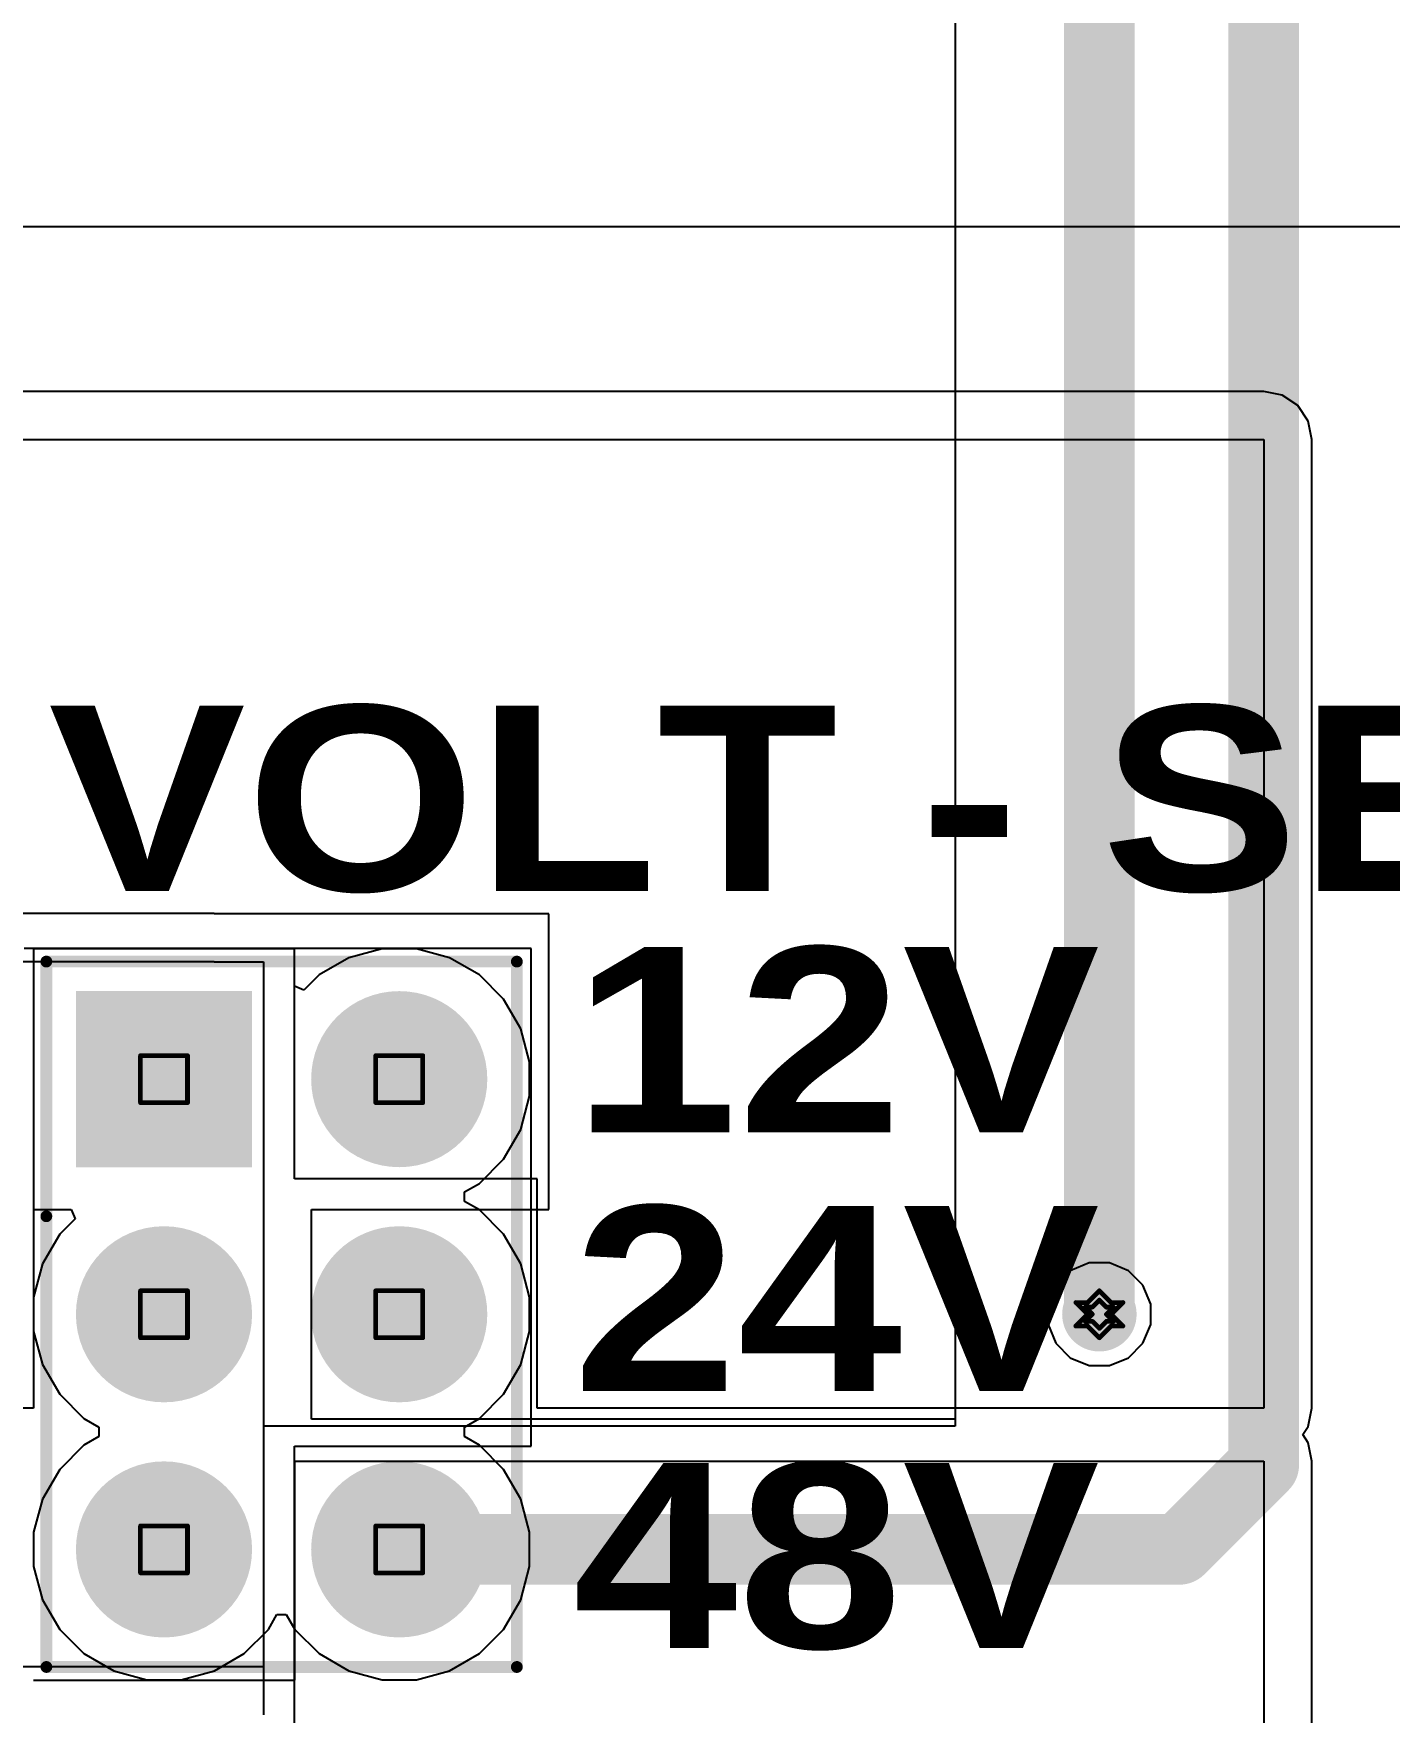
# Model space of a CAD drawing. Header units: inches. Extents: x -5 to 5328, y -4 to 5281.
# Drawn here: x 96.73 to 111.37, y 13.24 to 31.37 of the extents above; entities that cross this region are included whole.
import ezdxf

# ---------------------------------------------------------------- set-up
doc = ezdxf.new("R2010")
doc.units = ezdxf.units.IN
for name, color, linetype in [('Bottom Layer', 5, 'Continuous'), ('Bottom Solder', 6, 'Continuous'), ('Drill Drawing', 1, 'Continuous'), ('Layer 1', 16, 'Continuous'), ('Layer 2', 76, 'Continuous'), ('Multi-Layer', 9, 'Continuous'), ('Pad Holes', 156, 'Continuous'), ('Top Layer', 1, 'Continuous'), ('Top Overlay', 2, 'Continuous'), ('Top Solder', 216, 'Continuous'), ('Via Holes', 16, 'Continuous')]:
    doc.layers.add(name, color=color, linetype=linetype)
doc.styles.add('Arial Black_Bold', font='', dxfattribs={"height": 0.2})
doc.styles.get('Arial Black_Bold').set_extended_font_data('Arial Black', bold=True)

# ---------------------------------------------------------------- blocks, each defined once
blk = doc.blocks.new('X6521WV_2_03H_C60D30_1')
at = {"layer": 'Bottom Layer'}
h = blk.add_hatch(color=5, dxfattribs=at)
edge = h.paths.add_edge_path()
edge.add_arc((-2.54, 1.27), 0.9, 0, 360)
h = blk.add_hatch(color=5, dxfattribs=at)
edge = h.paths.add_edge_path()
edge.add_arc((0, 1.27), 0.9, 0, 360)
h = blk.add_hatch(color=5, dxfattribs=at)
edge = h.paths.add_edge_path()
edge.add_arc((2.54, 1.27), 0.9, 0, 360)
blk.add_hatch(color=5, dxfattribs=at).paths.add_polyline_path([(-3.44, -0.37), (-1.64, -0.37), (-1.64, -2.17), (-3.44, -2.17)])
h = blk.add_hatch(color=5, dxfattribs=at)
edge = h.paths.add_edge_path()
edge.add_arc((0, -1.27), 0.9, 0, 360)
h = blk.add_hatch(color=5, dxfattribs=at)
edge = h.paths.add_edge_path()
edge.add_arc((2.54, -1.27), 0.9, 0, 360)
at = {"layer": 'Bottom Solder'}
h = blk.add_hatch(color=6, dxfattribs=at)
edge = h.paths.add_edge_path()
edge.add_arc((-2.54, 1.27), 0.951, 0, 360)
h = blk.add_hatch(color=6, dxfattribs=at)
edge = h.paths.add_edge_path()
edge.add_arc((0, 1.27), 0.951, 0, 360)
h = blk.add_hatch(color=6, dxfattribs=at)
edge = h.paths.add_edge_path()
edge.add_arc((2.54, 1.27), 0.951, 0, 360)
blk.add_hatch(color=6, dxfattribs=at).paths.add_polyline_path([(-3.491, -0.319), (-1.589, -0.319), (-1.589, -2.221), (-3.491, -2.221)])
h = blk.add_hatch(color=6, dxfattribs=at)
edge = h.paths.add_edge_path()
edge.add_arc((0, -1.27), 0.951, 0, 360)
h = blk.add_hatch(color=6, dxfattribs=at)
edge = h.paths.add_edge_path()
edge.add_arc((2.54, -1.27), 0.951, 0, 360)
at = {"layer": 'Layer 1'}
h = blk.add_hatch(color=16, dxfattribs=at)
edge = h.paths.add_edge_path()
edge.add_arc((-2.54, 1.27), 0.9, 0, 360)
h = blk.add_hatch(color=16, dxfattribs=at)
edge = h.paths.add_edge_path()
edge.add_arc((0, 1.27), 0.9, 0, 360)
h = blk.add_hatch(color=16, dxfattribs=at)
edge = h.paths.add_edge_path()
edge.add_arc((2.54, 1.27), 0.9, 0, 360)
blk.add_hatch(color=16, dxfattribs=at).paths.add_polyline_path([(-3.44, -0.37), (-1.64, -0.37), (-1.64, -2.17), (-3.44, -2.17)])
h = blk.add_hatch(color=16, dxfattribs=at)
edge = h.paths.add_edge_path()
edge.add_arc((0, -1.27), 0.9, 0, 360)
h = blk.add_hatch(color=16, dxfattribs=at)
edge = h.paths.add_edge_path()
edge.add_arc((2.54, -1.27), 0.9, 0, 360)
at = {"layer": 'Layer 2'}
h = blk.add_hatch(color=76, dxfattribs=at)
edge = h.paths.add_edge_path()
edge.add_arc((-2.54, 1.27), 0.9, 0, 360)
h = blk.add_hatch(color=76, dxfattribs=at)
edge = h.paths.add_edge_path()
edge.add_arc((0, 1.27), 0.9, 0, 360)
h = blk.add_hatch(color=76, dxfattribs=at)
edge = h.paths.add_edge_path()
edge.add_arc((2.54, 1.27), 0.9, 0, 360)
blk.add_hatch(color=76, dxfattribs=at).paths.add_polyline_path([(-3.44, -0.37), (-1.64, -0.37), (-1.64, -2.17), (-3.44, -2.17)])
h = blk.add_hatch(color=76, dxfattribs=at)
edge = h.paths.add_edge_path()
edge.add_arc((0, -1.27), 0.9, 0, 360)
h = blk.add_hatch(color=76, dxfattribs=at)
edge = h.paths.add_edge_path()
edge.add_arc((2.54, -1.27), 0.9, 0, 360)
at = {"layer": 'Multi-Layer'}
h = blk.add_hatch(color=9, dxfattribs=at)
edge = h.paths.add_edge_path()
edge.add_arc((-2.54, 1.27), 0.9, 0, 360)
h = blk.add_hatch(color=9, dxfattribs=at)
edge = h.paths.add_edge_path()
edge.add_arc((0, 1.27), 0.9, 0, 360)
h = blk.add_hatch(color=9, dxfattribs=at)
edge = h.paths.add_edge_path()
edge.add_arc((2.54, 1.27), 0.9, 0, 360)
blk.add_hatch(color=9, dxfattribs=at).paths.add_polyline_path([(-3.44, -0.37), (-1.64, -0.37), (-1.64, -2.17), (-3.44, -2.17)])
h = blk.add_hatch(color=9, dxfattribs=at)
edge = h.paths.add_edge_path()
edge.add_arc((0, -1.27), 0.9, 0, 360)
h = blk.add_hatch(color=9, dxfattribs=at)
edge = h.paths.add_edge_path()
edge.add_arc((2.54, -1.27), 0.9, 0, 360)
at = {"layer": 'Pad Holes'}
h = blk.add_hatch(color=7, dxfattribs=at)
edge = h.paths.add_edge_path()
edge.add_arc((-2.54, 1.27), 0.525, 0, 360)
h = blk.add_hatch(color=7, dxfattribs=at)
edge = h.paths.add_edge_path()
edge.add_arc((0, 1.27), 0.525, 0, 360)
h = blk.add_hatch(color=7, dxfattribs=at)
edge = h.paths.add_edge_path()
edge.add_arc((2.54, 1.27), 0.525, 0, 360)
h = blk.add_hatch(color=7, dxfattribs=at)
edge = h.paths.add_edge_path()
edge.add_arc((-2.54, -1.27), 0.525, 0, 360)
h = blk.add_hatch(color=7, dxfattribs=at)
edge = h.paths.add_edge_path()
edge.add_arc((0, -1.27), 0.525, 0, 360)
h = blk.add_hatch(color=7, dxfattribs=at)
edge = h.paths.add_edge_path()
edge.add_arc((2.54, -1.27), 0.525, 0, 360)
at = {"layer": 'Top Layer'}
h = blk.add_hatch(color=1, dxfattribs=at)
edge = h.paths.add_edge_path()
edge.add_arc((-2.54, 1.27), 0.9, 0, 360)
h = blk.add_hatch(color=1, dxfattribs=at)
edge = h.paths.add_edge_path()
edge.add_arc((0, 1.27), 0.9, 0, 360)
h = blk.add_hatch(color=1, dxfattribs=at)
edge = h.paths.add_edge_path()
edge.add_arc((2.54, 1.27), 0.9, 0, 360)
blk.add_hatch(color=1, dxfattribs=at).paths.add_polyline_path([(-3.44, -0.37), (-1.64, -0.37), (-1.64, -2.17), (-3.44, -2.17)])
h = blk.add_hatch(color=1, dxfattribs=at)
edge = h.paths.add_edge_path()
edge.add_arc((0, -1.27), 0.9, 0, 360)
h = blk.add_hatch(color=1, dxfattribs=at)
edge = h.paths.add_edge_path()
edge.add_arc((2.54, -1.27), 0.9, 0, 360)
at = {"layer": 'Top Solder'}
h = blk.add_hatch(color=216, dxfattribs=at)
edge = h.paths.add_edge_path()
edge.add_arc((-2.54, 1.27), 0.951, 0, 360)
h = blk.add_hatch(color=216, dxfattribs=at)
edge = h.paths.add_edge_path()
edge.add_arc((0, 1.27), 0.951, 0, 360)
h = blk.add_hatch(color=216, dxfattribs=at)
edge = h.paths.add_edge_path()
edge.add_arc((2.54, 1.27), 0.951, 0, 360)
blk.add_hatch(color=216, dxfattribs=at).paths.add_polyline_path([(-3.491, -0.319), (-1.589, -0.319), (-1.589, -2.221), (-3.491, -2.221)])
h = blk.add_hatch(color=216, dxfattribs=at)
edge = h.paths.add_edge_path()
edge.add_arc((0, -1.27), 0.951, 0, 360)
h = blk.add_hatch(color=216, dxfattribs=at)
edge = h.paths.add_edge_path()
edge.add_arc((2.54, -1.27), 0.951, 0, 360)
at = {"layer": 'Top Overlay'}
for points in [[(-3.81, -2.54, 0.127, 0.127, 0), (-3.81, 2.54, 0.127, 0.127, 0)], [(3.81, 2.54, 0.127, 0.127, 0), (-3.81, 2.54, 0.127, 0.127, 0)], [(3.81, -2.54, 0.127, 0.127, 0), (3.81, 2.54, 0.127, 0.127, 0)], [(3.81, -2.54, 0.127, 0.127, 0), (-3.81, -2.54, 0.127, 0.127, 0)], [(3.81, -2.54, 0.127, 0.127, 0), (-1.058, -2.54, 0.127, 0.127, 0)]]:
    blk.add_lwpolyline(points, format="xyseb", dxfattribs=at)
for points in [[(-3.842, 2.54, 0.0635, 0.0635, 1), (-3.778, 2.54, 0.0635, 0.0635, 1)], [(-3.842, 2.54, 0.0635, 0.0635, 1), (-3.778, 2.54, 0.0635, 0.0635, 1)], [(3.778, 2.54, 0.0635, 0.0635, 1), (3.842, 2.54, 0.0635, 0.0635, 1)], [(3.778, 2.54, 0.0635, 0.0635, 1), (3.842, 2.54, 0.0635, 0.0635, 1)], [(-3.842, -2.54, 0.0635, 0.0635, 1), (-3.778, -2.54, 0.0635, 0.0635, 1)], [(-3.842, -2.54, 0.0635, 0.0635, 1), (-3.778, -2.54, 0.0635, 0.0635, 1)], [(-1.09, -2.54, 0.0635, 0.0635, 1), (-1.027, -2.54, 0.0635, 0.0635, 1)], [(3.778, -2.54, 0.0635, 0.0635, 1), (3.842, -2.54, 0.0635, 0.0635, 1)], [(3.778, -2.54, 0.0635, 0.0635, 1), (3.842, -2.54, 0.0635, 0.0635, 1)], [(3.778, -2.54, 0.0635, 0.0635, 1), (3.842, -2.54, 0.0635, 0.0635, 1)]]:
    blk.add_lwpolyline(points, format="xyseb", close=True, dxfattribs=at)

msp = doc.modelspace()

# ---------------------------------------------------------------- hatches: boundary and pattern name
at = {"layer": 'Bottom Layer'}
h = msp.add_hatch(color=5, dxfattribs=at)
edge = h.paths.add_edge_path()
edge.add_arc((108.237, 17.54), 0.3, 0, 360)
at = {"layer": 'Bottom Solder'}
h = msp.add_hatch(color=6, dxfattribs=at)
edge = h.paths.add_edge_path()
edge.add_arc((108.237, 17.54), 0.402, 0, 360)
at = {"layer": 'Layer 1'}
h = msp.add_hatch(color=16, dxfattribs=at)
edge = h.paths.add_edge_path()
edge.add_arc((108.237, 17.54), 0.3, 0, 360)
at = {"layer": 'Layer 2'}
h = msp.add_hatch(color=76, dxfattribs=at)
edge = h.paths.add_edge_path()
edge.add_arc((108.237, 17.54), 0.3, 0, 360)
at = {"layer": 'Top Layer'}
h = msp.add_hatch(color=1, dxfattribs=at)
edge = h.paths.add_edge_path()
edge.add_arc((108.237, 17.54), 0.3, 0, 360)
at = {"layer": 'Top Solder'}
h = msp.add_hatch(color=216, dxfattribs=at)
edge = h.paths.add_edge_path()
edge.add_arc((108.237, 17.54), 0.402, 0, 360)
at = {"layer": 'Via Holes'}
h = msp.add_hatch(color=7, dxfattribs=at)
edge = h.paths.add_edge_path()
edge.add_arc((108.237, 17.54), 0.15, 0, 360)

# ---------------------------------------------------------------- linework, layer by layer
at = {"layer": 'Bottom Layer'}
for p, q in [((106.68, 36.627), (106.68, 16.332)), ((106.68, 36.627), (106.68, 16.408)), ((98.623, 21.868), (94.457, 21.868)), ((98.674, 21.868), (98.623, 21.868)), ((98.623, 21.868), (98.623, 21.868)), ((98.683, 21.867), (98.674, 21.868)), ((102.293, 21.867), (98.683, 21.867)), ((102.293, 18.672), (102.293, 21.867)), ((94.457, 21.35), (98.623, 21.35)), ((98.623, 21.35), (98.623, 21.35)), ((98.623, 21.35), (98.674, 21.35)), ((98.674, 21.35), (98.683, 21.349)), ((98.683, 21.349), (99.213, 21.349)), ((99.213, 21.349), (99.213, 18.672)), ((99.213, 18.672), (99.213, 16.408)), ((99.731, 16.408), (99.731, 18.672)), ((99.731, 18.672), (102.293, 18.672)), ((99.213, 16.408), (99.213, 13.73)), ((106.68, 16.332), (99.213, 16.332)), ((99.213, 16.332), (99.213, 13.212)), ((100.491, 16.408), (99.731, 16.408)), ((100.492, 16.408), (100.491, 16.408)), ((100.863, 16.408), (100.492, 16.408)), ((100.864, 16.408), (100.863, 16.408)), ((106.68, 16.408), (100.864, 16.408)), ((99.213, 13.73), (83.721, 13.73))]:
    msp.add_line(p, q, dxfattribs=at)
for points in [[(108.237, 17.54, 0.762, 0.762, 0), (108.237, 33.749, 0.762, 0.762, 0)], [(110.012, 15.911, 0.762, 0.762, 0), (110.012, 31.825, 0.762, 0.762, 0)], [(109.101, 15, 0.762, 0.762, 0), (110.012, 15.911, 0.762, 0.762, 0)], [(100.677, 15, 0.762, 0.762, 0), (109.101, 15, 0.762, 0.762, 0)]]:
    msp.add_lwpolyline(points, format="xyseb", dxfattribs=at)
for points in [[(108.046, 17.54, 0.381, 0.381, 1), (108.427, 17.54, 0.381, 0.381, 1)], [(109.821, 15.911, 0.381, 0.381, 1), (110.202, 15.911, 0.381, 0.381, 1)], [(109.821, 15.911, 0.381, 0.381, 1), (110.202, 15.911, 0.381, 0.381, 1)], [(100.487, 15, 0.381, 0.381, 1), (100.868, 15, 0.381, 0.381, 1)], [(108.911, 15, 0.381, 0.381, 1), (109.292, 15, 0.381, 0.381, 1)], [(108.911, 15, 0.381, 0.381, 1), (109.292, 15, 0.381, 0.381, 1)]]:
    msp.add_lwpolyline(points, format="xyseb", close=True, dxfattribs=at)
at = {"layer": 'Drill Drawing'}
for points in [[(97.883, 20.334, 0.0508, 0.0508, 0), (98.391, 20.334, 0.0508, 0.0508, 0)], [(97.883, 19.826, 0.0508, 0.0508, 0), (97.883, 20.334, 0.0508, 0.0508, 0)], [(98.391, 19.826, 0.0508, 0.0508, 0), (98.391, 20.334, 0.0508, 0.0508, 0)], [(100.423, 20.334, 0.0508, 0.0508, 0), (100.931, 20.334, 0.0508, 0.0508, 0)], [(100.423, 19.826, 0.0508, 0.0508, 0), (100.423, 20.334, 0.0508, 0.0508, 0)], [(100.931, 19.826, 0.0508, 0.0508, 0), (100.931, 20.334, 0.0508, 0.0508, 0)], [(97.883, 19.826, 0.0508, 0.0508, 0), (98.391, 19.826, 0.0508, 0.0508, 0)], [(100.423, 19.826, 0.0508, 0.0508, 0), (100.931, 19.826, 0.0508, 0.0508, 0)], [(97.883, 17.794, 0.0508, 0.0508, 0), (98.391, 17.794, 0.0508, 0.0508, 0)], [(97.883, 17.286, 0.0508, 0.0508, 0), (97.883, 17.794, 0.0508, 0.0508, 0)], [(98.391, 17.286, 0.0508, 0.0508, 0), (98.391, 17.794, 0.0508, 0.0508, 0)], [(100.423, 17.794, 0.0508, 0.0508, 0), (100.931, 17.794, 0.0508, 0.0508, 0)], [(100.423, 17.286, 0.0508, 0.0508, 0), (100.423, 17.794, 0.0508, 0.0508, 0)], [(100.931, 17.286, 0.0508, 0.0508, 0), (100.931, 17.794, 0.0508, 0.0508, 0)], [(108.11, 17.667, 0.0508, 0.0508, 0), (108.237, 17.794, 0.0508, 0.0508, 0)], [(108.237, 17.794, 0.0508, 0.0508, 0), (108.364, 17.667, 0.0508, 0.0508, 0)], [(107.983, 17.667, 0.0508, 0.0508, 0), (108.11, 17.54, 0.0508, 0.0508, 0)], [(107.983, 17.667, 0.0508, 0.0508, 0), (108.11, 17.667, 0.0508, 0.0508, 0)], [(108.084, 17.617, 0.0508, 0.0508, 0), (108.161, 17.54, 0.0508, 0.0508, 0)], [(108.084, 17.617, 0.0508, 0.0508, 0), (108.161, 17.617, 0.0508, 0.0508, 0)], [(108.161, 17.617, 0.0508, 0.0508, 0), (108.237, 17.693, 0.0508, 0.0508, 0)], [(108.237, 17.693, 0.0508, 0.0508, 0), (108.313, 17.617, 0.0508, 0.0508, 0)], [(108.313, 17.617, 0.0508, 0.0508, 0), (108.389, 17.617, 0.0508, 0.0508, 0)], [(108.313, 17.54, 0.0508, 0.0508, 0), (108.389, 17.617, 0.0508, 0.0508, 0)], [(108.364, 17.667, 0.0508, 0.0508, 0), (108.491, 17.667, 0.0508, 0.0508, 0)], [(108.364, 17.54, 0.0508, 0.0508, 0), (108.491, 17.667, 0.0508, 0.0508, 0)], [(107.983, 17.413, 0.0508, 0.0508, 0), (108.11, 17.54, 0.0508, 0.0508, 0)], [(107.983, 17.413, 0.0508, 0.0508, 0), (108.11, 17.413, 0.0508, 0.0508, 0)], [(108.084, 17.464, 0.0508, 0.0508, 0), (108.161, 17.54, 0.0508, 0.0508, 0)], [(108.084, 17.464, 0.0508, 0.0508, 0), (108.161, 17.464, 0.0508, 0.0508, 0)], [(108.11, 17.413, 0.0508, 0.0508, 0), (108.237, 17.286, 0.0508, 0.0508, 0)], [(108.161, 17.464, 0.0508, 0.0508, 0), (108.237, 17.388, 0.0508, 0.0508, 0)], [(108.237, 17.388, 0.0508, 0.0508, 0), (108.313, 17.464, 0.0508, 0.0508, 0)], [(108.237, 17.286, 0.0508, 0.0508, 0), (108.364, 17.413, 0.0508, 0.0508, 0)], [(108.313, 17.54, 0.0508, 0.0508, 0), (108.389, 17.464, 0.0508, 0.0508, 0)], [(108.313, 17.464, 0.0508, 0.0508, 0), (108.389, 17.464, 0.0508, 0.0508, 0)], [(108.364, 17.54, 0.0508, 0.0508, 0), (108.491, 17.413, 0.0508, 0.0508, 0)], [(108.364, 17.413, 0.0508, 0.0508, 0), (108.491, 17.413, 0.0508, 0.0508, 0)], [(97.883, 17.286, 0.0508, 0.0508, 0), (98.391, 17.286, 0.0508, 0.0508, 0)], [(100.423, 17.286, 0.0508, 0.0508, 0), (100.931, 17.286, 0.0508, 0.0508, 0)], [(97.883, 15.254, 0.0508, 0.0508, 0), (98.391, 15.254, 0.0508, 0.0508, 0)], [(97.883, 14.746, 0.0508, 0.0508, 0), (97.883, 15.254, 0.0508, 0.0508, 0)], [(98.391, 14.746, 0.0508, 0.0508, 0), (98.391, 15.254, 0.0508, 0.0508, 0)], [(100.423, 15.254, 0.0508, 0.0508, 0), (100.931, 15.254, 0.0508, 0.0508, 0)], [(100.423, 14.746, 0.0508, 0.0508, 0), (100.423, 15.254, 0.0508, 0.0508, 0)], [(100.931, 14.746, 0.0508, 0.0508, 0), (100.931, 15.254, 0.0508, 0.0508, 0)], [(97.883, 14.746, 0.0508, 0.0508, 0), (98.391, 14.746, 0.0508, 0.0508, 0)], [(100.423, 14.746, 0.0508, 0.0508, 0), (100.931, 14.746, 0.0508, 0.0508, 0)]]:
    msp.add_lwpolyline(points, format="xyseb", dxfattribs=at)
for points in [[(97.871, 20.334, 0.0254, 0.0254, 1), (97.896, 20.334, 0.0254, 0.0254, 1)], [(97.871, 20.334, 0.0254, 0.0254, 1), (97.896, 20.334, 0.0254, 0.0254, 1)], [(98.379, 20.334, 0.0254, 0.0254, 1), (98.404, 20.334, 0.0254, 0.0254, 1)], [(98.379, 20.334, 0.0254, 0.0254, 1), (98.404, 20.334, 0.0254, 0.0254, 1)], [(100.411, 20.334, 0.0254, 0.0254, 1), (100.436, 20.334, 0.0254, 0.0254, 1)], [(100.411, 20.334, 0.0254, 0.0254, 1), (100.436, 20.334, 0.0254, 0.0254, 1)], [(100.919, 20.334, 0.0254, 0.0254, 1), (100.944, 20.334, 0.0254, 0.0254, 1)], [(100.919, 20.334, 0.0254, 0.0254, 1), (100.944, 20.334, 0.0254, 0.0254, 1)], [(97.871, 19.826, 0.0254, 0.0254, 1), (97.896, 19.826, 0.0254, 0.0254, 1)], [(97.871, 19.826, 0.0254, 0.0254, 1), (97.896, 19.826, 0.0254, 0.0254, 1)], [(98.379, 19.826, 0.0254, 0.0254, 1), (98.404, 19.826, 0.0254, 0.0254, 1)], [(98.379, 19.826, 0.0254, 0.0254, 1), (98.404, 19.826, 0.0254, 0.0254, 1)], [(100.411, 19.826, 0.0254, 0.0254, 1), (100.436, 19.826, 0.0254, 0.0254, 1)], [(100.411, 19.826, 0.0254, 0.0254, 1), (100.436, 19.826, 0.0254, 0.0254, 1)], [(100.919, 19.826, 0.0254, 0.0254, 1), (100.944, 19.826, 0.0254, 0.0254, 1)], [(100.919, 19.826, 0.0254, 0.0254, 1), (100.944, 19.826, 0.0254, 0.0254, 1)], [(97.871, 17.794, 0.0254, 0.0254, 1), (97.896, 17.794, 0.0254, 0.0254, 1)], [(97.871, 17.794, 0.0254, 0.0254, 1), (97.896, 17.794, 0.0254, 0.0254, 1)], [(98.379, 17.794, 0.0254, 0.0254, 1), (98.404, 17.794, 0.0254, 0.0254, 1)], [(98.379, 17.794, 0.0254, 0.0254, 1), (98.404, 17.794, 0.0254, 0.0254, 1)], [(100.411, 17.794, 0.0254, 0.0254, 1), (100.436, 17.794, 0.0254, 0.0254, 1)], [(100.411, 17.794, 0.0254, 0.0254, 1), (100.436, 17.794, 0.0254, 0.0254, 1)], [(100.919, 17.794, 0.0254, 0.0254, 1), (100.944, 17.794, 0.0254, 0.0254, 1)], [(100.919, 17.794, 0.0254, 0.0254, 1), (100.944, 17.794, 0.0254, 0.0254, 1)], [(108.224, 17.794, 0.0254, 0.0254, 1), (108.25, 17.794, 0.0254, 0.0254, 1)], [(108.224, 17.794, 0.0254, 0.0254, 1), (108.25, 17.794, 0.0254, 0.0254, 1)], [(107.97, 17.667, 0.0254, 0.0254, 1), (107.996, 17.667, 0.0254, 0.0254, 1)], [(107.97, 17.667, 0.0254, 0.0254, 1), (107.996, 17.667, 0.0254, 0.0254, 1)], [(108.072, 17.617, 0.0254, 0.0254, 1), (108.097, 17.617, 0.0254, 0.0254, 1)], [(108.072, 17.617, 0.0254, 0.0254, 1), (108.097, 17.617, 0.0254, 0.0254, 1)], [(108.097, 17.667, 0.0254, 0.0254, 1), (108.123, 17.667, 0.0254, 0.0254, 1)], [(108.097, 17.667, 0.0254, 0.0254, 1), (108.123, 17.667, 0.0254, 0.0254, 1)], [(108.148, 17.617, 0.0254, 0.0254, 1), (108.173, 17.617, 0.0254, 0.0254, 1)], [(108.148, 17.617, 0.0254, 0.0254, 1), (108.173, 17.617, 0.0254, 0.0254, 1)], [(108.224, 17.693, 0.0254, 0.0254, 1), (108.25, 17.693, 0.0254, 0.0254, 1)], [(108.224, 17.693, 0.0254, 0.0254, 1), (108.25, 17.693, 0.0254, 0.0254, 1)], [(108.3, 17.617, 0.0254, 0.0254, 1), (108.326, 17.617, 0.0254, 0.0254, 1)], [(108.3, 17.617, 0.0254, 0.0254, 1), (108.326, 17.617, 0.0254, 0.0254, 1)], [(108.351, 17.667, 0.0254, 0.0254, 1), (108.377, 17.667, 0.0254, 0.0254, 1)], [(108.351, 17.667, 0.0254, 0.0254, 1), (108.377, 17.667, 0.0254, 0.0254, 1)], [(108.377, 17.617, 0.0254, 0.0254, 1), (108.402, 17.617, 0.0254, 0.0254, 1)], [(108.377, 17.617, 0.0254, 0.0254, 1), (108.402, 17.617, 0.0254, 0.0254, 1)], [(108.478, 17.667, 0.0254, 0.0254, 1), (108.504, 17.667, 0.0254, 0.0254, 1)], [(108.478, 17.667, 0.0254, 0.0254, 1), (108.504, 17.667, 0.0254, 0.0254, 1)], [(107.97, 17.413, 0.0254, 0.0254, 1), (107.996, 17.413, 0.0254, 0.0254, 1)], [(107.97, 17.413, 0.0254, 0.0254, 1), (107.996, 17.413, 0.0254, 0.0254, 1)], [(108.072, 17.464, 0.0254, 0.0254, 1), (108.097, 17.464, 0.0254, 0.0254, 1)], [(108.072, 17.464, 0.0254, 0.0254, 1), (108.097, 17.464, 0.0254, 0.0254, 1)], [(108.097, 17.54, 0.0254, 0.0254, 1), (108.123, 17.54, 0.0254, 0.0254, 1)], [(108.097, 17.54, 0.0254, 0.0254, 1), (108.123, 17.54, 0.0254, 0.0254, 1)], [(108.097, 17.413, 0.0254, 0.0254, 1), (108.123, 17.413, 0.0254, 0.0254, 1)], [(108.097, 17.413, 0.0254, 0.0254, 1), (108.123, 17.413, 0.0254, 0.0254, 1)], [(108.148, 17.54, 0.0254, 0.0254, 1), (108.173, 17.54, 0.0254, 0.0254, 1)], [(108.148, 17.54, 0.0254, 0.0254, 1), (108.173, 17.54, 0.0254, 0.0254, 1)], [(108.148, 17.464, 0.0254, 0.0254, 1), (108.173, 17.464, 0.0254, 0.0254, 1)], [(108.148, 17.464, 0.0254, 0.0254, 1), (108.173, 17.464, 0.0254, 0.0254, 1)], [(108.224, 17.388, 0.0254, 0.0254, 1), (108.25, 17.388, 0.0254, 0.0254, 1)], [(108.224, 17.388, 0.0254, 0.0254, 1), (108.25, 17.388, 0.0254, 0.0254, 1)], [(108.3, 17.54, 0.0254, 0.0254, 1), (108.326, 17.54, 0.0254, 0.0254, 1)], [(108.3, 17.54, 0.0254, 0.0254, 1), (108.326, 17.54, 0.0254, 0.0254, 1)], [(108.3, 17.464, 0.0254, 0.0254, 1), (108.326, 17.464, 0.0254, 0.0254, 1)], [(108.3, 17.464, 0.0254, 0.0254, 1), (108.326, 17.464, 0.0254, 0.0254, 1)], [(108.351, 17.54, 0.0254, 0.0254, 1), (108.377, 17.54, 0.0254, 0.0254, 1)], [(108.351, 17.54, 0.0254, 0.0254, 1), (108.377, 17.54, 0.0254, 0.0254, 1)], [(108.351, 17.413, 0.0254, 0.0254, 1), (108.377, 17.413, 0.0254, 0.0254, 1)], [(108.351, 17.413, 0.0254, 0.0254, 1), (108.377, 17.413, 0.0254, 0.0254, 1)], [(108.377, 17.464, 0.0254, 0.0254, 1), (108.402, 17.464, 0.0254, 0.0254, 1)], [(108.377, 17.464, 0.0254, 0.0254, 1), (108.402, 17.464, 0.0254, 0.0254, 1)], [(108.478, 17.413, 0.0254, 0.0254, 1), (108.504, 17.413, 0.0254, 0.0254, 1)], [(108.478, 17.413, 0.0254, 0.0254, 1), (108.504, 17.413, 0.0254, 0.0254, 1)], [(97.871, 17.286, 0.0254, 0.0254, 1), (97.896, 17.286, 0.0254, 0.0254, 1)], [(97.871, 17.286, 0.0254, 0.0254, 1), (97.896, 17.286, 0.0254, 0.0254, 1)], [(98.379, 17.286, 0.0254, 0.0254, 1), (98.404, 17.286, 0.0254, 0.0254, 1)], [(98.379, 17.286, 0.0254, 0.0254, 1), (98.404, 17.286, 0.0254, 0.0254, 1)], [(100.411, 17.286, 0.0254, 0.0254, 1), (100.436, 17.286, 0.0254, 0.0254, 1)], [(100.411, 17.286, 0.0254, 0.0254, 1), (100.436, 17.286, 0.0254, 0.0254, 1)], [(100.919, 17.286, 0.0254, 0.0254, 1), (100.944, 17.286, 0.0254, 0.0254, 1)], [(100.919, 17.286, 0.0254, 0.0254, 1), (100.944, 17.286, 0.0254, 0.0254, 1)], [(108.224, 17.286, 0.0254, 0.0254, 1), (108.25, 17.286, 0.0254, 0.0254, 1)], [(108.224, 17.286, 0.0254, 0.0254, 1), (108.25, 17.286, 0.0254, 0.0254, 1)], [(97.871, 15.254, 0.0254, 0.0254, 1), (97.896, 15.254, 0.0254, 0.0254, 1)], [(97.871, 15.254, 0.0254, 0.0254, 1), (97.896, 15.254, 0.0254, 0.0254, 1)], [(98.379, 15.254, 0.0254, 0.0254, 1), (98.404, 15.254, 0.0254, 0.0254, 1)], [(98.379, 15.254, 0.0254, 0.0254, 1), (98.404, 15.254, 0.0254, 0.0254, 1)], [(100.411, 15.254, 0.0254, 0.0254, 1), (100.436, 15.254, 0.0254, 0.0254, 1)], [(100.411, 15.254, 0.0254, 0.0254, 1), (100.436, 15.254, 0.0254, 0.0254, 1)], [(100.919, 15.254, 0.0254, 0.0254, 1), (100.944, 15.254, 0.0254, 0.0254, 1)], [(100.919, 15.254, 0.0254, 0.0254, 1), (100.944, 15.254, 0.0254, 0.0254, 1)], [(97.871, 14.746, 0.0254, 0.0254, 1), (97.896, 14.746, 0.0254, 0.0254, 1)], [(97.871, 14.746, 0.0254, 0.0254, 1), (97.896, 14.746, 0.0254, 0.0254, 1)], [(98.379, 14.746, 0.0254, 0.0254, 1), (98.404, 14.746, 0.0254, 0.0254, 1)], [(98.379, 14.746, 0.0254, 0.0254, 1), (98.404, 14.746, 0.0254, 0.0254, 1)], [(100.411, 14.746, 0.0254, 0.0254, 1), (100.436, 14.746, 0.0254, 0.0254, 1)], [(100.411, 14.746, 0.0254, 0.0254, 1), (100.436, 14.746, 0.0254, 0.0254, 1)], [(100.919, 14.746, 0.0254, 0.0254, 1), (100.944, 14.746, 0.0254, 0.0254, 1)], [(100.919, 14.746, 0.0254, 0.0254, 1), (100.944, 14.746, 0.0254, 0.0254, 1)]]:
    msp.add_lwpolyline(points, format="xyseb", close=True, dxfattribs=at)
at = {"layer": 'Layer 1'}
for p, q in [((99.545, 21.488), (96.729, 21.488)), ((96.729, 21.488), (96.729, 18.672)), ((99.545, 21.083), (99.545, 21.488)), ((100.492, 21.488), (100.134, 21.392)), ((100.863, 21.488), (100.492, 21.488)), ((101.221, 21.392), (100.863, 21.488)), ((100.134, 21.392), (99.813, 21.207)), ((101.542, 21.207), (101.221, 21.392)), ((99.647, 21.041), (99.545, 21.083)), ((99.813, 21.207), (99.647, 21.041)), ((101.804, 20.945), (101.542, 21.207)), ((101.989, 20.624), (101.804, 20.945)), ((102.085, 20.266), (101.989, 20.624)), ((102.085, 19.895), (102.085, 20.266)), ((101.989, 19.537), (102.085, 19.895)), ((101.804, 19.216), (101.989, 19.537)), ((101.542, 18.954), (101.804, 19.216)), ((101.382, 18.861), (101.542, 18.954)), ((101.382, 18.76), (101.382, 18.861)), ((101.542, 18.667), (101.382, 18.76)), ((96.729, 18.672), (97.135, 18.672)), ((97.177, 18.571), (97.011, 18.405)), ((97.135, 18.672), (97.177, 18.571)), ((101.804, 18.405), (101.542, 18.667)), ((97.011, 18.405), (96.825, 18.084)), ((101.989, 18.084), (101.804, 18.405)), ((96.825, 18.084), (96.729, 17.726)), ((102.085, 17.726), (101.989, 18.084)), ((107.923, 18.01), (107.767, 17.854)), ((108.127, 18.094), (107.923, 18.01)), ((108.347, 18.094), (108.127, 18.094)), ((108.551, 18.01), (108.347, 18.094)), ((108.707, 17.854), (108.551, 18.01)), ((107.767, 17.854), (107.683, 17.651)), ((108.791, 17.651), (108.707, 17.854)), ((96.729, 17.726), (96.729, 17.355)), ((102.085, 17.355), (102.085, 17.726)), ((107.683, 17.651), (107.683, 17.43)), ((108.791, 17.43), (108.791, 17.651)), ((107.683, 17.43), (107.767, 17.227)), ((108.707, 17.227), (108.791, 17.43)), ((96.729, 17.355), (96.825, 16.997)), ((101.989, 16.997), (102.085, 17.355)), ((107.767, 17.227), (107.923, 17.071)), ((107.923, 17.071), (108.127, 16.986)), ((108.347, 16.986), (108.551, 17.071)), ((108.551, 17.071), (108.707, 17.227)), ((96.825, 16.997), (97.011, 16.676)), ((101.804, 16.676), (101.989, 16.997)), ((108.127, 16.986), (108.347, 16.986)), ((97.011, 16.676), (97.273, 16.414)), ((101.542, 16.414), (101.804, 16.676)), ((97.273, 16.414), (97.433, 16.321)), ((101.382, 16.321), (101.542, 16.414)), ((97.433, 16.22), (97.273, 16.127)), ((97.433, 16.321), (97.433, 16.22)), ((101.382, 16.22), (101.382, 16.321)), ((101.542, 16.127), (101.382, 16.22)), ((97.273, 16.127), (97.011, 15.865)), ((101.804, 15.865), (101.542, 16.127)), ((97.011, 15.865), (96.825, 15.544)), ((101.989, 15.544), (101.804, 15.865)), ((96.825, 15.544), (96.729, 15.186)), ((102.085, 15.186), (101.989, 15.544)), ((96.729, 15.186), (96.729, 14.815)), ((102.085, 14.815), (102.085, 15.186)), ((96.729, 14.815), (96.825, 14.457)), ((101.989, 14.457), (102.085, 14.815)), ((96.825, 14.457), (97.011, 14.136)), ((101.804, 14.136), (101.989, 14.457)), ((99.264, 14.136), (99.357, 14.296)), ((99.357, 14.296), (99.458, 14.296)), ((99.458, 14.296), (99.551, 14.136)), ((97.011, 14.136), (97.273, 13.874)), ((99.002, 13.874), (99.264, 14.136)), ((99.551, 14.136), (99.813, 13.874)), ((101.542, 13.874), (101.804, 14.136)), ((97.273, 13.874), (97.594, 13.688)), ((98.681, 13.688), (99.002, 13.874)), ((99.813, 13.874), (100.134, 13.688)), ((101.221, 13.688), (101.542, 13.874)), ((97.594, 13.688), (97.952, 13.592)), ((98.323, 13.592), (98.681, 13.688)), ((100.134, 13.688), (100.492, 13.592)), ((100.863, 13.592), (101.221, 13.688)), ((97.952, 13.592), (98.323, 13.592)), ((100.492, 13.592), (100.863, 13.592))]:
    msp.add_line(p, q, dxfattribs=at)
at = {"layer": 'Layer 2'}
for p, q in [((102.1, 21.493), (96.629, 21.493)), ((102.1, 16.115), (102.1, 21.493)), ((107.923, 18.01), (107.767, 17.854)), ((108.127, 18.094), (107.923, 18.01)), ((108.347, 18.094), (108.127, 18.094)), ((108.551, 18.01), (108.347, 18.094)), ((108.707, 17.854), (108.551, 18.01)), ((107.767, 17.854), (107.683, 17.651)), ((108.791, 17.651), (108.707, 17.854)), ((107.683, 17.651), (107.683, 17.43)), ((108.791, 17.43), (108.791, 17.651)), ((107.683, 17.43), (107.767, 17.227)), ((108.707, 17.227), (108.791, 17.43)), ((107.767, 17.227), (107.923, 17.071)), ((107.923, 17.071), (108.127, 16.986)), ((108.347, 16.986), (108.551, 17.071)), ((108.551, 17.071), (108.707, 17.227)), ((108.127, 16.986), (108.347, 16.986)), ((99.545, 10.211), (99.545, 16.115)), ((99.545, 16.115), (102.1, 16.115))]:
    msp.add_line(p, q, dxfattribs=at)
at = {"layer": 'Top Layer'}
for p, q in [((92.163, 29.29), (111.793, 29.29)), ((92.163, 29.29), (111.721, 29.29)), ((110.012, 27.509), (93.585, 27.509)), ((110.21, 27.469), (110.012, 27.509)), ((110.378, 27.357), (110.21, 27.469)), ((110.49, 27.189), (110.378, 27.357)), ((110.53, 26.991), (110.49, 27.189)), ((93.585, 26.991), (110.012, 26.991)), ((110.012, 26.991), (110.012, 16.526)), ((110.53, 16.526), (110.53, 26.991)), ((99.545, 21.488), (96.729, 21.488)), ((96.729, 21.488), (96.729, 18.672)), ((99.545, 19.003), (99.545, 21.488)), ((102.166, 19.003), (99.545, 19.003)), ((102.166, 16.526), (102.166, 19.003)), ((96.729, 18.672), (96.729, 18.672)), ((96.729, 18.672), (96.729, 17.726)), ((96.729, 17.726), (96.729, 17.726)), ((96.729, 17.726), (96.729, 17.355)), ((96.729, 17.355), (96.729, 17.355)), ((96.729, 17.355), (96.729, 16.526)), ((96.729, 16.526), (70.866, 16.526)), ((110.012, 16.526), (102.166, 16.526)), ((110.49, 16.328), (110.53, 16.526)), ((110.432, 16.24), (110.49, 16.328)), ((110.49, 16.153), (110.432, 16.24)), ((110.53, 15.955), (110.49, 16.153)), ((99.548, 13.586), (99.548, 15.955)), ((99.548, 15.955), (110.012, 15.955)), ((110.012, 15.955), (110.012, 8.804)), ((110.53, 8.804), (110.53, 15.955)), ((96.729, 13.586), (99.548, 13.586))]:
    msp.add_line(p, q, dxfattribs=at)

# ---------------------------------------------------------------- block references
at = {"rotation": 270}
msp.add_blockref('X6521WV_2_03H_C60D30_1', (99.407, 17.54), dxfattribs=at)

# ---------------------------------------------------------------- texts
at = {"layer": 'Top Overlay', "style": 'Arial Black_Bold'}
for s, p in [('VOLT - SEL', (96.887, 22.114)), ('12V', (102.552, 19.506)), ('24V', (102.552, 16.71)), ('48V', (102.552, 13.934))]:
    msp.add_text(s, height=2, rotation=360, dxfattribs=at).set_placement(p)

doc.saveas('drawing.dxf')
